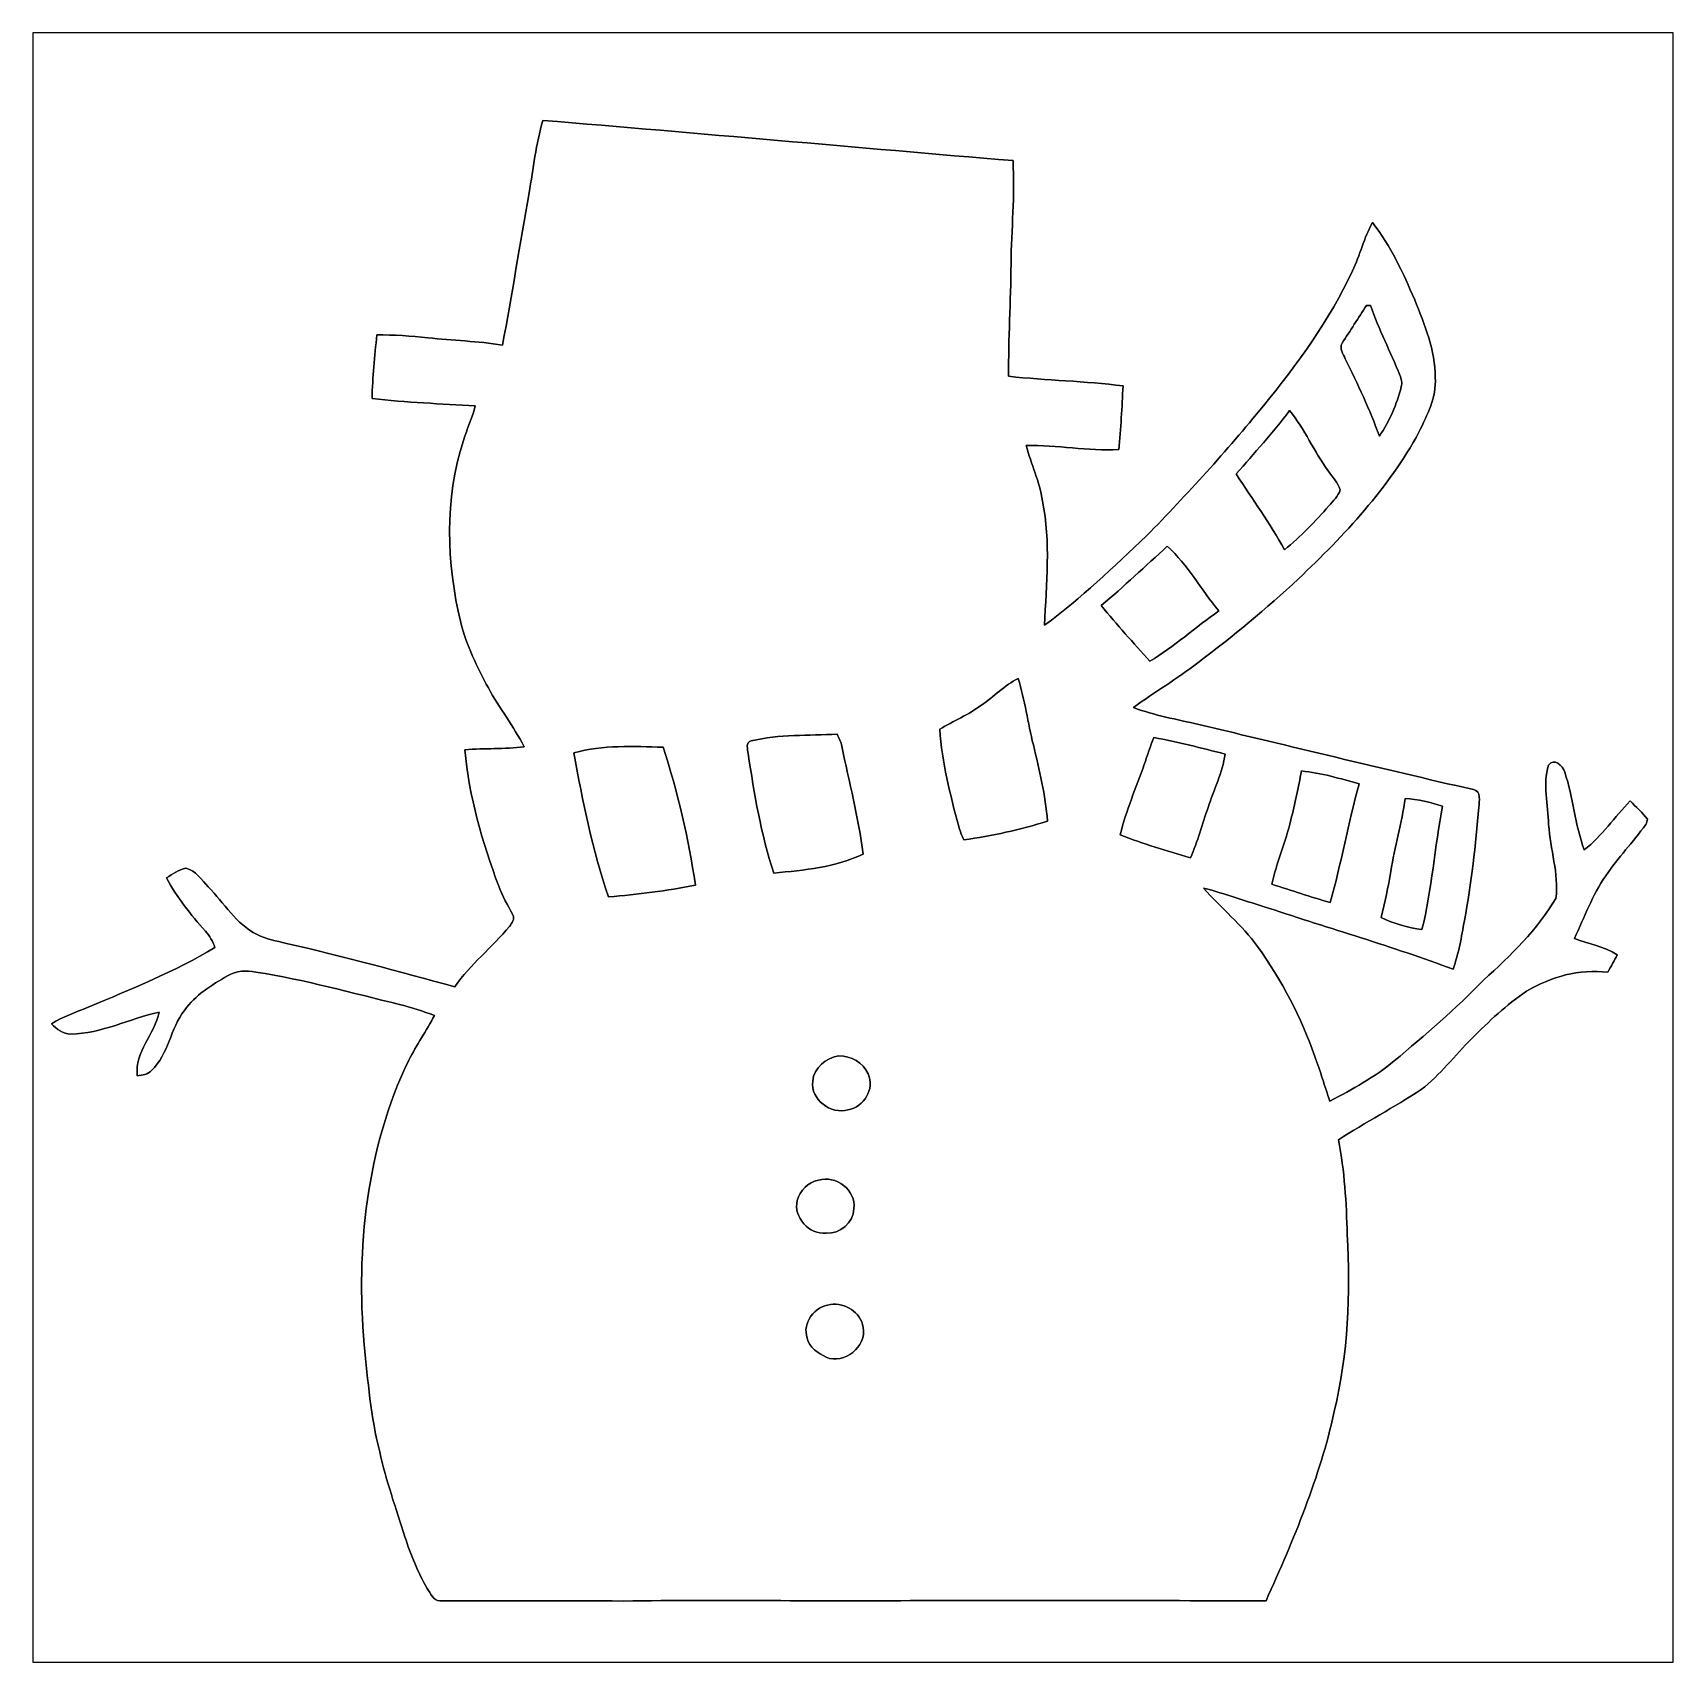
# Model space of a CAD drawing. Header units: centimetres. Extents: x -16.8 to 16.8, y -16.7 to 16.7.
import ezdxf

# ---------------------------------------------------------------- set-up
doc = ezdxf.new("R2010")
doc.units = ezdxf.units.CM
doc.header["$MEASUREMENT"] = 0
doc.layers.add('Layer 1', color=7, linetype='Continuous')

msp = doc.modelspace()

# ---------------------------------------------------------------- linework, layer by layer
at = {"layer": 'Layer 1', "color": 7}
for points, knots in [([(-16.77458, 16.66875), (-16.77458, 16.66875), (16.77458, 16.66875), (16.77458, 16.66875), (16.77458, 16.66875), (16.77458, 16.66875), (16.77458, -16.66875), (16.77458, -16.66875), (16.77458, -16.66875), (16.77458, -16.66875), (-16.77458, -16.66875), (-16.77458, -16.66875), (-16.77458, -16.66875), (-16.77458, -16.66875), (-16.77458, 16.66875), (-16.77458, 16.66875), (-16.77458, 16.66875), (-16.77458, 16.66875), (-16.77458, 16.66875), (-16.77458, 16.66875)], [0, 0, 0, 0, 0.16666667, 0.16666667, 0.16666667, 0.16666667, 0.33333333, 0.33333333, 0.33333333, 0.33333333, 0.5, 0.5, 0.5, 0.5, 0.66666667, 0.66666667, 0.66666667, 0.66666667, 1, 1, 1, 1]), ([(-6.3433, 14.8777), (-6.4837, 14.39263), (-6.53838, 13.88957), (-6.62376, 13.39321), (-6.62376, 13.39321), (-6.81355, 12.35675), (-6.96913, 11.31394), (-7.16915, 10.27959), (-7.16915, 10.27959), (-7.67433, 10.36355), (-8.18797, 10.3692), (-8.69597, 10.42882), (-8.69597, 10.42882), (-9.04169, 10.46762), (-9.38989, 10.48738), (-9.73808, 10.48738), (-9.73808, 10.48738), (-9.78394, 10.05452), (-9.82486, 9.6206), (-9.83721, 9.18492), (-9.83721, 9.18492), (-9.13589, 9.10308), (-8.42892, 9.07732), (-7.72407, 9.03781), (-7.72407, 9.03781), (-7.78722, 8.79475), (-7.8934, 8.56615), (-7.96713, 8.32626), (-7.96713, 8.32626), (-8.35766, 7.12646), (-8.31533, 5.82048), (-8.02252, 4.60304), (-8.02252, 4.60304), (-7.9054, 4.13032), (-7.68456, 3.69253), (-7.45772, 3.26461), (-7.45772, 3.26461), (-7.23371, 2.85186), (-6.94126, 2.47968), (-6.72641, 2.06199), (-6.72641, 2.06199), (-7.12717, 2.00448), (-7.53463, 2.03623), (-7.93715, 1.99849), (-7.93715, 1.99849), (-7.8553, 1.04034), (-7.57943, 0.1083), (-7.24676, -0.79058), (-7.24676, -0.79058), (-7.17409, -0.9973), (-7.05344, -1.18181), (-6.95889, -1.3783), (-6.95889, -1.3783), (-6.90774, -1.46368), (-6.97724, -1.54834), (-7.02698, -1.61466), (-7.02698, -1.61466), (-7.38293, -2.04117), (-7.82355, -2.39183), (-8.14493, -2.84833), (-8.14493, -2.84833), (-9.2897, -2.53965), (-10.4327, -2.22321), (-11.58946, -1.96074), (-11.58946, -1.96074), (-11.79195, -1.9117), (-12.00185, -1.87748), (-12.18777, -1.77871), (-12.18777, -1.77871), (-12.61428, -1.56281), (-12.86757, -1.14088), (-13.18507, -0.80222), (-13.18507, -0.80222), (-13.32406, -0.66675), (-13.44013, -0.47061), (-13.64227, -0.42404), (-13.64227, -0.42404), (-13.79044, -0.44626), (-13.91285, -0.54892), (-14.04197, -0.61948), (-14.04197, -0.61948), (-13.83242, -1.02023), (-13.54349, -1.37231), (-13.24539, -1.70991), (-13.24539, -1.70991), (-13.15826, -1.80763), (-13.09405, -1.92299), (-13.04854, -2.04576), (-13.04854, -2.04576), (-13.86911, -2.54071), (-14.76163, -2.89595), (-15.64287, -3.26708), (-15.64287, -3.26708), (-15.89546, -3.37538), (-16.16357, -3.45616), (-16.39394, -3.60998), (-16.39394, -3.60998), (-16.28563, -3.71299), (-16.15581, -3.8167), (-15.99918, -3.81882), (-15.99918, -3.81882), (-15.36876, -3.804), (-14.79797, -3.50414), (-14.1926, -3.36832), (-14.1926, -3.36832), (-14.28433, -3.82799), (-14.69002, -4.17301), (-14.63781, -4.67042), (-14.63781, -4.67042), (-14.53515, -4.65596), (-14.41979, -4.6482), (-14.34677, -4.56283), (-14.34677, -4.56283), (-13.99646, -4.22698), (-13.96506, -3.70628), (-13.6712, -3.3334), (-13.6712, -3.3334), (-13.45494, -3.0159), (-13.11628, -2.8134), (-12.78961, -2.62643), (-12.78961, -2.62643), (-12.61604, -2.51531), (-12.40825, -2.51284), (-12.2107, -2.54741), (-12.2107, -2.54741), (-11.21939, -2.70651), (-10.24996, -2.97427), (-9.27559, -3.21098), (-9.27559, -3.21098), (-9.03288, -3.2699), (-8.79757, -3.35386), (-8.56192, -3.43641), (-8.56192, -3.43641), (-8.72102, -3.75038), (-8.92457, -4.03966), (-9.08579, -4.35257), (-9.08579, -4.35257), (-9.95433, -6.15174), (-10.16247, -8.20561), (-9.99878, -10.17764), (-9.99878, -10.17764), (-9.91835, -10.9093), (-9.86473, -11.64872), (-9.67987, -12.36416), (-9.67987, -12.36416), (-9.54758, -12.95541), (-9.34967, -13.52867), (-9.1634, -14.10441), (-9.1634, -14.10441), (-9.04769, -14.4713), (-8.89741, -14.8276), (-8.70656, -15.16204), (-8.70656, -15.16204), (-8.63741, -15.25446), (-8.58873, -15.40969), (-8.45009, -15.4118), (-8.45009, -15.4118), (-7.19667, -15.40969), (-5.94254, -15.41074), (-4.68877, -15.41745), (-4.68877, -15.41745), (-2.673, -15.38711), (-0.65687, -15.42838), (1.3589, -15.40651), (1.3589, -15.40651), (3.72145, -15.40651), (6.08401, -15.41004), (8.44691, -15.41039), (8.44691, -15.41039), (9.01488, -14.16015), (9.54722, -12.88415), (9.84391, -11.53866), (9.84391, -11.53866), (10.12649, -10.35614), (10.17482, -9.12989), (10.10991, -7.91986), (10.10991, -7.91986), (10.08733, -7.26969), (10.05593, -6.61776), (9.92752, -5.97817), (9.92752, -5.97817), (10.48491, -5.62575), (11.06911, -5.3153), (11.61944, -4.95088), (11.61944, -4.95088), (12.01208, -4.65349), (12.30983, -4.25344), (12.65626, -3.90701), (12.65626, -3.90701), (13.00445, -3.56023), (13.36393, -3.21804), (13.7728, -2.94217), (13.7728, -2.94217), (14.2688, -2.64548), (14.85688, -2.47897), (15.4365, -2.55235), (15.4365, -2.55235), (15.50423, -2.43628), (15.56808, -2.3181), (15.62876, -2.19816), (15.62876, -2.19816), (15.36594, -2.02142), (15.04597, -1.97062), (14.75458, -1.8609), (14.75458, -1.8609), (14.95813, -1.4284), (15.12217, -0.97402), (15.39487, -0.5775), (15.39487, -0.5775), (15.6464, -0.21096), (15.9572, 0.10971), (16.21296, 0.47272), (16.21296, 0.47272), (16.23448, 0.50412), (16.24612, 0.53904), (16.24718, 0.57714), (16.24718, 0.57714), (16.14664, 0.7172), (16.01435, 0.83009), (15.89476, 0.95179), (15.89476, 0.95179), (15.5762, 0.62583), (15.31761, 0.23601), (14.95672, -0.04657), (14.95672, -0.04657), (14.76199, 0.46567), (14.73588, 1.02306), (14.55632, 1.53846), (14.55632, 1.53846), (14.51539, 1.67217), (14.33759, 1.84679), (14.22612, 1.68487), (14.22612, 1.68487), (14.10053, 1.29469), (14.21624, 0.87136), (14.22753, 0.47096), (14.22753, 0.47096), (14.25787, -0.03493), (14.43814, -0.53516), (14.37569, -1.04105), (14.37569, -1.04105), (13.99469, -1.6824), (13.45177, -2.20909), (12.90461, -2.70933), (12.90461, -2.70933), (12.32747, -3.29918), (11.69882, -3.83469), (11.06946, -4.36704), (11.06946, -4.36704), (10.67188, -4.70041), (10.21045, -4.94418), (9.75536, -5.1883), (9.75536, -5.1883), (9.64353, -4.88774), (9.56098, -4.57764), (9.44668, -4.27814), (9.44668, -4.27814), (9.17081, -3.47451), (8.76441, -2.71992), (8.27405, -2.02741), (8.27405, -2.02741), (7.95761, -1.58256), (7.52475, -1.24072), (7.17127, -0.82903), (7.17127, -0.82903), (7.61682, -0.95109), (8.05321, -1.10349), (8.49489, -1.2386), (8.49489, -1.2386), (9.7536, -1.65841), (11.0303, -2.02459), (12.27314, -2.49061), (12.27314, -2.49061), (12.3885, -2.16888), (12.44459, -1.82986), (12.50456, -1.49472), (12.50456, -1.49472), (12.64955, -0.72708), (12.73669, 0.05045), (12.80054, 0.82832), (12.80054, 0.82832), (12.80548, 0.9398), (12.85416, 1.15782), (12.6873, 1.18463), (12.6873, 1.18463), (10.81193, 1.61325), (8.94362, 2.07469), (7.07143, 2.51636), (7.07143, 2.51636), (6.6227, 2.61973), (6.16761, 2.70475), (5.7344, 2.86209), (5.7344, 2.86209), (6.16303, 3.1817), (6.62799, 3.44981), (7.05132, 3.77719), (7.05132, 3.77719), (7.76499, 4.31553), (8.45608, 4.88527), (9.10943, 5.49593), (9.10943, 5.49593), (10.04923, 6.38951), (10.95199, 7.34907), (11.57393, 8.49771), (11.57393, 8.49771), (11.74362, 8.84767), (11.93694, 9.21103), (11.90766, 9.61319), (11.90766, 9.61319), (11.90942, 10.17023), (11.68894, 10.69587), (11.48891, 11.20599), (11.48891, 11.20599), (11.24902, 11.75597), (10.99855, 12.31053), (10.62567, 12.78502), (10.62567, 12.78502), (10.44787, 12.47563), (10.37237, 12.12003), (10.21362, 11.80112), (10.21362, 11.80112), (9.74972, 10.79359), (9.09108, 9.89154), (8.39223, 9.03605), (8.39223, 9.03605), (7.64117, 8.11071), (6.83648, 7.23053), (6.00534, 6.37716), (6.00534, 6.37716), (5.32906, 5.74746), (4.66937, 5.09164), (3.9183, 4.55048), (3.9183, 4.55048), (3.95182, 5.39397), (4.04848, 6.25122), (3.87667, 7.08695), (3.87667, 7.08695), (3.81388, 7.47995), (3.64631, 7.84437), (3.54013, 8.22537), (3.54013, 8.22537), (4.17407, 8.23666), (4.80201, 8.11071), (5.43631, 8.13999), (5.43631, 8.13999), (5.47934, 8.57356), (5.50051, 9.00853), (5.52344, 9.44316), (5.52344, 9.44316), (4.74627, 9.5437), (3.96028, 9.5564), (3.18135, 9.64142), (3.18135, 9.64142), (3.17782, 10.40871), (3.22686, 11.17459), (3.23144, 11.94188), (3.23144, 11.94188), (3.24273, 12.64532), (3.31152, 13.34876), (3.27307, 14.05255), (3.27307, 14.05255), (0.06703, 14.32348), (-3.13725, 14.60994), (-6.3433, 14.8777)], [0, 0, 0, 0, 0.01086957, 0.01086957, 0.01086957, 0.01086957, 0.02173913, 0.02173913, 0.02173913, 0.02173913, 0.0326087, 0.0326087, 0.0326087, 0.0326087, 0.04347826, 0.04347826, 0.04347826, 0.04347826, 0.05434783, 0.05434783, 0.05434783, 0.05434783, 0.06521739, 0.06521739, 0.06521739, 0.06521739, 0.07608696, 0.07608696, 0.07608696, 0.07608696, 0.08695652, 0.08695652, 0.08695652, 0.08695652, 0.09782609, 0.09782609, 0.09782609, 0.09782609, 0.10869565, 0.10869565, 0.10869565, 0.10869565, 0.11956522, 0.11956522, 0.11956522, 0.11956522, 0.13043478, 0.13043478, 0.13043478, 0.13043478, 0.14130435, 0.14130435, 0.14130435, 0.14130435, 0.15217391, 0.15217391, 0.15217391, 0.15217391, 0.16304348, 0.16304348, 0.16304348, 0.16304348, 0.17391304, 0.17391304, 0.17391304, 0.17391304, 0.18478261, 0.18478261, 0.18478261, 0.18478261, 0.19565217, 0.19565217, 0.19565217, 0.19565217, 0.20652174, 0.20652174, 0.20652174, 0.20652174, 0.2173913, 0.2173913, 0.2173913, 0.2173913, 0.22826087, 0.22826087, 0.22826087, 0.22826087, 0.23913043, 0.23913043, 0.23913043, 0.23913043, 0.25, 0.25, 0.25, 0.25, 0.26086957, 0.26086957, 0.26086957, 0.26086957, 0.27173913, 0.27173913, 0.27173913, 0.27173913, 0.2826087, 0.2826087, 0.2826087, 0.2826087, 0.29347826, 0.29347826, 0.29347826, 0.29347826, 0.30434783, 0.30434783, 0.30434783, 0.30434783, 0.31521739, 0.31521739, 0.31521739, 0.31521739, 0.32608696, 0.32608696, 0.32608696, 0.32608696, 0.33695652, 0.33695652, 0.33695652, 0.33695652, 0.34782609, 0.34782609, 0.34782609, 0.34782609, 0.35869565, 0.35869565, 0.35869565, 0.35869565, 0.36956522, 0.36956522, 0.36956522, 0.36956522, 0.38043478, 0.38043478, 0.38043478, 0.38043478, 0.39130435, 0.39130435, 0.39130435, 0.39130435, 0.40217391, 0.40217391, 0.40217391, 0.40217391, 0.41304348, 0.41304348, 0.41304348, 0.41304348, 0.42391304, 0.42391304, 0.42391304, 0.42391304, 0.43478261, 0.43478261, 0.43478261, 0.43478261, 0.44565217, 0.44565217, 0.44565217, 0.44565217, 0.45652174, 0.45652174, 0.45652174, 0.45652174, 0.4673913, 0.4673913, 0.4673913, 0.4673913, 0.47826087, 0.47826087, 0.47826087, 0.47826087, 0.48913043, 0.48913043, 0.48913043, 0.48913043, 0.5, 0.5, 0.5, 0.5, 0.51086957, 0.51086957, 0.51086957, 0.51086957, 0.52173913, 0.52173913, 0.52173913, 0.52173913, 0.5326087, 0.5326087, 0.5326087, 0.5326087, 0.54347826, 0.54347826, 0.54347826, 0.54347826, 0.55434783, 0.55434783, 0.55434783, 0.55434783, 0.56521739, 0.56521739, 0.56521739, 0.56521739, 0.57608696, 0.57608696, 0.57608696, 0.57608696, 0.58695652, 0.58695652, 0.58695652, 0.58695652, 0.59782609, 0.59782609, 0.59782609, 0.59782609, 0.60869565, 0.60869565, 0.60869565, 0.60869565, 0.61956522, 0.61956522, 0.61956522, 0.61956522, 0.63043478, 0.63043478, 0.63043478, 0.63043478, 0.64130435, 0.64130435, 0.64130435, 0.64130435, 0.65217391, 0.65217391, 0.65217391, 0.65217391, 0.66304348, 0.66304348, 0.66304348, 0.66304348, 0.67391304, 0.67391304, 0.67391304, 0.67391304, 0.68478261, 0.68478261, 0.68478261, 0.68478261, 0.69565217, 0.69565217, 0.69565217, 0.69565217, 0.70652174, 0.70652174, 0.70652174, 0.70652174, 0.7173913, 0.7173913, 0.7173913, 0.7173913, 0.72826087, 0.72826087, 0.72826087, 0.72826087, 0.73913043, 0.73913043, 0.73913043, 0.73913043, 0.75, 0.75, 0.75, 0.75, 0.76086957, 0.76086957, 0.76086957, 0.76086957, 0.77173913, 0.77173913, 0.77173913, 0.77173913, 0.7826087, 0.7826087, 0.7826087, 0.7826087, 0.79347826, 0.79347826, 0.79347826, 0.79347826, 0.80434783, 0.80434783, 0.80434783, 0.80434783, 0.81521739, 0.81521739, 0.81521739, 0.81521739, 0.82608696, 0.82608696, 0.82608696, 0.82608696, 0.83695652, 0.83695652, 0.83695652, 0.83695652, 0.84782609, 0.84782609, 0.84782609, 0.84782609, 0.85869565, 0.85869565, 0.85869565, 0.85869565, 0.86956522, 0.86956522, 0.86956522, 0.86956522, 0.88043478, 0.88043478, 0.88043478, 0.88043478, 0.89130435, 0.89130435, 0.89130435, 0.89130435, 0.90217391, 0.90217391, 0.90217391, 0.90217391, 0.91304348, 0.91304348, 0.91304348, 0.91304348, 0.92391304, 0.92391304, 0.92391304, 0.92391304, 0.93478261, 0.93478261, 0.93478261, 0.93478261, 0.94565217, 0.94565217, 0.94565217, 0.94565217, 0.95652174, 0.95652174, 0.95652174, 0.95652174, 0.9673913, 0.9673913, 0.9673913, 0.9673913, 0.97826087, 0.97826087, 0.97826087, 0.97826087, 1, 1, 1, 1]), ([(10.50114, 11.09204), (10.52266, 11.09133), (10.56499, 11.08992), (10.58616, 11.08922), (10.58616, 11.08922), (10.75372, 10.60097), (10.99114, 10.1406), (11.18411, 9.66223), (11.18411, 9.66223), (11.21304, 9.58779), (11.23668, 9.50595), (11.21375, 9.42622), (11.21375, 9.42622), (11.12026, 9.06956), (10.97739, 8.72137), (10.76537, 8.41834), (10.76537, 8.41834), (10.56781, 8.96056), (10.32334, 9.48302), (10.06687, 9.99949), (10.06687, 9.99949), (10.02982, 10.0965), (9.9381, 10.2108), (10.00442, 10.31557), (10.00442, 10.31557), (10.166, 10.57663), (10.3378, 10.83169), (10.50114, 11.09204)], [0, 0, 0, 0, 0.125, 0.125, 0.125, 0.125, 0.25, 0.25, 0.25, 0.25, 0.375, 0.375, 0.375, 0.375, 0.5, 0.5, 0.5, 0.5, 0.625, 0.625, 0.625, 0.625, 0.75, 0.75, 0.75, 0.75, 1, 1, 1, 1]), ([(7.83802, 7.64187), (8.20526, 8.0705), (8.58979, 8.48607), (8.92951, 8.93798), (8.92951, 8.93798), (9.23925, 8.55945), (9.42834, 8.09942), (9.71903, 7.70643), (9.71903, 7.70643), (9.79876, 7.57908), (9.92187, 7.46901), (9.96315, 7.31943), (9.96315, 7.31943), (9.93316, 7.18467), (9.81251, 7.09507), (9.73384, 6.98853), (9.73384, 6.98853), (9.44739, 6.67491), (9.15987, 6.35776), (8.82615, 6.09353), (8.82615, 6.09353), (8.52417, 6.62693), (8.17421, 7.13034), (7.83802, 7.64187)], [0, 0, 0, 0, 0.14285714, 0.14285714, 0.14285714, 0.14285714, 0.28571429, 0.28571429, 0.28571429, 0.28571429, 0.42857143, 0.42857143, 0.42857143, 0.42857143, 0.57142857, 0.57142857, 0.57142857, 0.57142857, 0.71428571, 0.71428571, 0.71428571, 0.71428571, 1, 1, 1, 1]), ([(5.07647, 4.95124), (5.54073, 5.34035), (5.98029, 5.75628), (6.42867, 6.16303), (6.42867, 6.16303), (6.852, 5.78167), (7.12188, 5.27368), (7.48206, 4.83905), (7.48206, 4.83905), (7.00405, 4.50603), (6.56837, 4.11339), (6.07025, 3.80929), (6.07025, 3.80929), (5.73793, 4.18888), (5.39115, 4.55648), (5.07647, 4.95124)], [0, 0, 0, 0, 0.2, 0.2, 0.2, 0.2, 0.4, 0.4, 0.4, 0.4, 0.6, 0.6, 0.6, 0.6, 1, 1, 1, 1]), ([(2.62502, 2.9143), (2.88502, 3.08328), (3.09845, 3.31999), (3.3782, 3.45863), (3.3782, 3.45863), (3.51649, 3.01378), (3.5747, 2.55023), (3.68829, 2.09938), (3.68829, 2.09938), (3.81353, 1.58574), (3.93594, 1.06962), (3.97651, 0.54116), (3.97651, 0.54116), (3.42053, 0.35313), (2.84304, 0.24589), (2.26519, 0.15346), (2.26519, 0.15346), (2.22568, 0.24412), (2.18863, 0.33514), (2.16182, 0.43004), (2.16182, 0.43004), (1.98826, 1.08303), (1.82104, 1.74272), (1.77341, 2.41935), (1.77341, 2.41935), (2.05493, 2.58833), (2.3622, 2.71392), (2.62502, 2.9143)], [0, 0, 0, 0, 0.125, 0.125, 0.125, 0.125, 0.25, 0.25, 0.25, 0.25, 0.375, 0.375, 0.375, 0.375, 0.5, 0.5, 0.5, 0.5, 0.625, 0.625, 0.625, 0.625, 0.75, 0.75, 0.75, 0.75, 1, 1, 1, 1]), ([(-5.70759, 1.9371), (-5.11457, 2.10467), (-4.49121, 2.06657), (-3.88232, 2.05176), (-3.88232, 2.05176), (-3.58352, 1.13206), (-3.36268, 0.18838), (-3.22404, -0.76906), (-3.22404, -0.76906), (-3.80894, -0.89041), (-4.40408, -0.95779), (-4.99816, -1.01247), (-4.99816, -1.01247), (-5.32765, -0.05433), (-5.5312, 0.94121), (-5.70759, 1.9371)], [0, 0, 0, 0, 0.2, 0.2, 0.2, 0.2, 0.4, 0.4, 0.4, 0.4, 0.6, 0.6, 0.6, 0.6, 1, 1, 1, 1]), ([(-2.08245, 2.18228), (-1.50707, 2.31669), (-0.90876, 2.29129), (-0.32244, 2.31634), (-0.32244, 2.31634), (-0.2854, 2.23767), (-0.248, 2.15865), (-0.22648, 2.07398), (-0.22648, 2.07398), (-0.08326, 1.33773), (0.11501, 0.61242), (0.20849, -0.13335), (0.20849, -0.13335), (-0.35701, -0.40569), (-0.99942, -0.46531), (-1.61643, -0.52211), (-1.61643, -0.52211), (-1.88701, 0.26741), (-2.01471, 1.0989), (-2.1463, 1.92088), (-2.1463, 1.92088), (-2.15159, 2.00978), (-2.20204, 2.14983), (-2.08245, 2.18228)], [0, 0, 0, 0, 0.14285714, 0.14285714, 0.14285714, 0.14285714, 0.28571429, 0.28571429, 0.28571429, 0.28571429, 0.42857143, 0.42857143, 0.42857143, 0.42857143, 0.57142857, 0.57142857, 0.57142857, 0.57142857, 0.71428571, 0.71428571, 0.71428571, 0.71428571, 1, 1, 1, 1]), ([(6.15456, 2.25037), (6.64633, 2.16253), (7.12964, 2.03306), (7.61436, 1.91206), (7.61436, 1.91206), (7.54839, 1.53282), (7.38399, 1.18181), (7.26405, 0.81844), (7.26405, 0.81844), (7.14128, 0.47625), (7.05097, 0.12171), (6.90104, -0.21061), (6.90104, -0.21061), (6.41773, -0.0702), (5.93407, 0.07479), (5.46559, 0.25929), (5.46559, 0.25929), (5.57989, 0.756), (5.79296, 1.21991), (5.95595, 1.70074), (5.95595, 1.70074), (6.02051, 1.88454), (6.08012, 2.0701), (6.15456, 2.25037)], [0, 0, 0, 0, 0.14285714, 0.14285714, 0.14285714, 0.14285714, 0.28571429, 0.28571429, 0.28571429, 0.28571429, 0.42857143, 0.42857143, 0.42857143, 0.42857143, 0.57142857, 0.57142857, 0.57142857, 0.57142857, 0.71428571, 0.71428571, 0.71428571, 0.71428571, 1, 1, 1, 1]), ([(9.17504, 1.56563), (9.57792, 1.52823), (9.96632, 1.40653), (10.35544, 1.30246), (10.35544, 1.30246), (10.12331, 0.5013), (9.99172, -0.32526), (9.75677, -1.12536), (9.75677, -1.12536), (9.35708, -1.01388), (8.9662, -0.87383), (8.56932, -0.75318), (8.56932, -0.75318), (8.66211, -0.30409), (8.84802, 0.11853), (8.95667, 0.56339), (8.95667, 0.56339), (9.0357, 0.89606), (9.10449, 1.23084), (9.17504, 1.56563)], [0, 0, 0, 0, 0.16666667, 0.16666667, 0.16666667, 0.16666667, 0.33333333, 0.33333333, 0.33333333, 0.33333333, 0.5, 0.5, 0.5, 0.5, 0.66666667, 0.66666667, 0.66666667, 0.66666667, 1, 1, 1, 1]), ([(11.29242, 1.00577), (11.55277, 0.98672), (11.81029, 0.92816), (12.05724, 0.84314), (12.05724, 0.84314), (11.89461, 0.00564), (11.8424, -0.8509), (11.63708, -1.68063), (11.63708, -1.68063), (11.34816, -1.64289), (11.06487, -1.56034), (10.80206, -1.43475), (10.80206, -1.43475), (10.87367, -1.12078), (10.94846, -0.80751), (10.99961, -0.4893), (10.99961, -0.4893), (11.07757, 0.01305), (11.22821, 0.50094), (11.29242, 1.00577)], [0, 0, 0, 0, 0.16666667, 0.16666667, 0.16666667, 0.16666667, 0.33333333, 0.33333333, 0.33333333, 0.33333333, 0.5, 0.5, 0.5, 0.5, 0.66666667, 0.66666667, 0.66666667, 0.66666667, 1, 1, 1, 1]), ([(-0.28893, -4.26544), (-0.04092, -4.26156), (0.20426, -4.40055), (0.31044, -4.6288), (0.31044, -4.6288), (0.44803, -4.94594), (0.22472, -5.31036), (-0.10301, -5.36434), (-0.10301, -5.36434), (-0.45614, -5.4737), (-0.86995, -5.15479), (-0.82409, -4.78014), (-0.82409, -4.78014), (-0.8068, -4.5085), (-0.54751, -4.30001), (-0.28893, -4.26544)], [0, 0, 0, 0, 0.2, 0.2, 0.2, 0.2, 0.4, 0.4, 0.4, 0.4, 0.6, 0.6, 0.6, 0.6, 1, 1, 1, 1]), ([(-0.70838, -6.80685), (-0.35137, -6.69537), (0.06914, -7.01075), (0.0187, -7.39105), (0.0187, -7.39105), (0.01376, -7.67362), (-0.27023, -7.91457), (-0.54645, -7.88882), (-0.54645, -7.88882), (-0.8957, -7.92833), (-1.22308, -7.56532), (-1.14124, -7.21995), (-1.14124, -7.21995), (-1.08303, -7.02275), (-0.91687, -6.84107), (-0.70838, -6.80685)], [0, 0, 0, 0, 0.2, 0.2, 0.2, 0.2, 0.4, 0.4, 0.4, 0.4, 0.6, 0.6, 0.6, 0.6, 1, 1, 1, 1]), ([(-0.46143, -9.35214), (-0.16051, -9.3031), (0.15734, -9.51018), (0.20849, -9.81816), (0.20849, -9.81816), (0.28328, -10.21644), (-0.17815, -10.5791), (-0.55104, -10.43023), (-0.55104, -10.43023), (-0.71191, -10.34168), (-0.90029, -10.2362), (-0.93521, -10.03617), (-0.93521, -10.03617), (-1.05022, -9.72891), (-0.77717, -9.37613), (-0.46143, -9.35214)], [0, 0, 0, 0, 0.2, 0.2, 0.2, 0.2, 0.4, 0.4, 0.4, 0.4, 0.6, 0.6, 0.6, 0.6, 1, 1, 1, 1])]:
    msp.add_open_spline(points, degree=3, knots=knots, dxfattribs=at)
at = {"layer": 'Layer 1', "color": 251}
for points, knots in [([(-6.3433, 14.8777), (-3.13725, 14.60994), (0.06703, 14.32348), (3.27307, 14.05255), (3.27307, 14.05255), (3.31152, 13.34876), (3.24273, 12.64532), (3.23144, 11.94188), (3.23144, 11.94188), (3.22686, 11.17459), (3.17782, 10.40871), (3.18135, 9.64142), (3.18135, 9.64142), (3.96028, 9.5564), (4.74627, 9.5437), (5.52344, 9.44316), (5.52344, 9.44316), (5.50051, 9.00853), (5.47934, 8.57356), (5.43631, 8.13999), (5.43631, 8.13999), (4.80201, 8.11071), (4.17407, 8.23666), (3.54013, 8.22537), (3.54013, 8.22537), (3.64631, 7.84437), (3.81388, 7.47995), (3.87667, 7.08695), (3.87667, 7.08695), (4.04848, 6.25122), (3.95182, 5.39397), (3.9183, 4.55048), (3.9183, 4.55048), (4.66937, 5.09164), (5.32906, 5.74746), (6.00534, 6.37716), (6.00534, 6.37716), (6.83648, 7.23053), (7.64117, 8.11071), (8.39223, 9.03605), (8.39223, 9.03605), (9.09108, 9.89154), (9.74972, 10.79359), (10.21362, 11.80112), (10.21362, 11.80112), (10.37237, 12.12003), (10.44787, 12.47563), (10.62567, 12.78502), (10.62567, 12.78502), (10.99855, 12.31053), (11.24902, 11.75597), (11.48891, 11.20599), (11.48891, 11.20599), (11.68894, 10.69587), (11.90942, 10.17023), (11.90766, 9.61319), (11.90766, 9.61319), (11.93694, 9.21103), (11.74362, 8.84767), (11.57393, 8.49771), (11.57393, 8.49771), (10.95199, 7.34907), (10.04923, 6.38951), (9.10943, 5.49593), (9.10943, 5.49593), (8.45608, 4.88527), (7.76499, 4.31553), (7.05132, 3.77719), (7.05132, 3.77719), (6.62799, 3.44981), (6.16303, 3.1817), (5.7344, 2.86209), (5.7344, 2.86209), (6.16761, 2.70475), (6.6227, 2.61973), (7.07143, 2.51636), (7.07143, 2.51636), (8.94362, 2.07469), (10.81193, 1.61325), (12.6873, 1.18463), (12.6873, 1.18463), (12.85416, 1.15782), (12.80548, 0.9398), (12.80054, 0.82832), (12.80054, 0.82832), (12.73669, 0.05045), (12.64955, -0.72708), (12.50456, -1.49472), (12.50456, -1.49472), (12.44459, -1.82986), (12.3885, -2.16888), (12.27314, -2.49061), (12.27314, -2.49061), (11.0303, -2.02459), (9.7536, -1.65841), (8.49489, -1.2386), (8.49489, -1.2386), (8.05321, -1.10349), (7.61682, -0.95109), (7.17127, -0.82903), (7.17127, -0.82903), (7.52475, -1.24072), (7.95761, -1.58256), (8.27405, -2.02741), (8.27405, -2.02741), (8.76441, -2.71992), (9.17081, -3.47451), (9.44668, -4.27814), (9.44668, -4.27814), (9.56098, -4.57764), (9.64353, -4.88774), (9.75536, -5.1883), (9.75536, -5.1883), (10.21045, -4.94418), (10.67188, -4.70041), (11.06946, -4.36704), (11.06946, -4.36704), (11.69882, -3.83469), (12.32747, -3.29918), (12.90461, -2.70933), (12.90461, -2.70933), (13.45177, -2.20909), (13.99469, -1.6824), (14.37569, -1.04105), (14.37569, -1.04105), (14.43814, -0.53516), (14.25787, -0.03493), (14.22753, 0.47096), (14.22753, 0.47096), (14.21624, 0.87136), (14.10053, 1.29469), (14.22612, 1.68487), (14.22612, 1.68487), (14.33759, 1.84679), (14.51539, 1.67217), (14.55632, 1.53846), (14.55632, 1.53846), (14.73588, 1.02306), (14.76199, 0.46567), (14.95672, -0.04657), (14.95672, -0.04657), (15.31761, 0.23601), (15.5762, 0.62583), (15.89476, 0.95179), (15.89476, 0.95179), (16.01435, 0.83009), (16.14664, 0.7172), (16.24718, 0.57714), (16.24718, 0.57714), (16.24612, 0.53904), (16.23448, 0.50412), (16.21296, 0.47272), (16.21296, 0.47272), (15.9572, 0.10971), (15.6464, -0.21096), (15.39487, -0.5775), (15.39487, -0.5775), (15.12217, -0.97402), (14.95813, -1.4284), (14.75458, -1.8609), (14.75458, -1.8609), (15.04597, -1.97062), (15.36594, -2.02142), (15.62876, -2.19816), (15.62876, -2.19816), (15.56808, -2.3181), (15.50423, -2.43628), (15.4365, -2.55235), (15.4365, -2.55235), (14.85688, -2.47897), (14.2688, -2.64548), (13.7728, -2.94217), (13.7728, -2.94217), (13.36393, -3.21804), (13.00445, -3.56023), (12.65626, -3.90701), (12.65626, -3.90701), (12.30983, -4.25344), (12.01208, -4.65349), (11.61944, -4.95088), (11.61944, -4.95088), (11.06911, -5.3153), (10.48491, -5.62575), (9.92752, -5.97817), (9.92752, -5.97817), (10.05593, -6.61776), (10.08733, -7.26969), (10.10991, -7.91986), (10.10991, -7.91986), (10.17482, -9.12989), (10.12649, -10.35614), (9.84391, -11.53866), (9.84391, -11.53866), (9.54722, -12.88415), (9.01488, -14.16015), (8.44691, -15.41039), (8.44691, -15.41039), (6.08401, -15.41004), (3.72145, -15.40651), (1.3589, -15.40651), (1.3589, -15.40651), (-0.65687, -15.42838), (-2.673, -15.38711), (-4.68877, -15.41745), (-4.68877, -15.41745), (-5.94254, -15.41074), (-7.19667, -15.40969), (-8.45009, -15.4118), (-8.45009, -15.4118), (-8.58873, -15.40969), (-8.63741, -15.25446), (-8.70656, -15.16204), (-8.70656, -15.16204), (-8.89741, -14.8276), (-9.04769, -14.4713), (-9.1634, -14.10441), (-9.1634, -14.10441), (-9.34967, -13.52867), (-9.54758, -12.95541), (-9.67987, -12.36416), (-9.67987, -12.36416), (-9.86473, -11.64872), (-9.91835, -10.9093), (-9.99878, -10.17764), (-9.99878, -10.17764), (-10.16247, -8.20561), (-9.95433, -6.15174), (-9.08579, -4.35257), (-9.08579, -4.35257), (-8.92457, -4.03966), (-8.72102, -3.75038), (-8.56192, -3.43641), (-8.56192, -3.43641), (-8.79757, -3.35386), (-9.03288, -3.2699), (-9.27559, -3.21098), (-9.27559, -3.21098), (-10.24996, -2.97427), (-11.21939, -2.70651), (-12.2107, -2.54741), (-12.2107, -2.54741), (-12.40825, -2.51284), (-12.61604, -2.51531), (-12.78961, -2.62643), (-12.78961, -2.62643), (-13.11628, -2.8134), (-13.45494, -3.0159), (-13.6712, -3.3334), (-13.6712, -3.3334), (-13.96506, -3.70628), (-13.99646, -4.22698), (-14.34677, -4.56283), (-14.34677, -4.56283), (-14.41979, -4.6482), (-14.53515, -4.65596), (-14.63781, -4.67042), (-14.63781, -4.67042), (-14.69002, -4.17301), (-14.28433, -3.82799), (-14.1926, -3.36832), (-14.1926, -3.36832), (-14.79797, -3.50414), (-15.36876, -3.804), (-15.99918, -3.81882), (-15.99918, -3.81882), (-16.15581, -3.8167), (-16.28563, -3.71299), (-16.39394, -3.60998), (-16.39394, -3.60998), (-16.16357, -3.45616), (-15.89546, -3.37538), (-15.64287, -3.26708), (-15.64287, -3.26708), (-14.76163, -2.89595), (-13.86911, -2.54071), (-13.04854, -2.04576), (-13.04854, -2.04576), (-13.09405, -1.92299), (-13.15826, -1.80763), (-13.24539, -1.70991), (-13.24539, -1.70991), (-13.54349, -1.37231), (-13.83242, -1.02023), (-14.04197, -0.61948), (-14.04197, -0.61948), (-13.91285, -0.54892), (-13.79044, -0.44626), (-13.64227, -0.42404), (-13.64227, -0.42404), (-13.44013, -0.47061), (-13.32406, -0.66675), (-13.18507, -0.80222), (-13.18507, -0.80222), (-12.86757, -1.14088), (-12.61428, -1.56281), (-12.18777, -1.77871), (-12.18777, -1.77871), (-12.00185, -1.87748), (-11.79195, -1.9117), (-11.58946, -1.96074), (-11.58946, -1.96074), (-10.4327, -2.22321), (-9.2897, -2.53965), (-8.14493, -2.84833), (-8.14493, -2.84833), (-7.82355, -2.39183), (-7.38293, -2.04117), (-7.02698, -1.61466), (-7.02698, -1.61466), (-6.97724, -1.54834), (-6.90774, -1.46368), (-6.95889, -1.3783), (-6.95889, -1.3783), (-7.05344, -1.18181), (-7.17409, -0.9973), (-7.24676, -0.79058), (-7.24676, -0.79058), (-7.57943, 0.1083), (-7.8553, 1.04034), (-7.93715, 1.99849), (-7.93715, 1.99849), (-7.53463, 2.03623), (-7.12717, 2.00448), (-6.72641, 2.06199), (-6.72641, 2.06199), (-6.94126, 2.47968), (-7.23371, 2.85186), (-7.45772, 3.26461), (-7.45772, 3.26461), (-7.68456, 3.69253), (-7.9054, 4.13032), (-8.02252, 4.60304), (-8.02252, 4.60304), (-8.31533, 5.82048), (-8.35766, 7.12646), (-7.96713, 8.32626), (-7.96713, 8.32626), (-7.8934, 8.56615), (-7.78722, 8.79475), (-7.72407, 9.03781), (-7.72407, 9.03781), (-8.42892, 9.07732), (-9.13589, 9.10308), (-9.83721, 9.18492), (-9.83721, 9.18492), (-9.82486, 9.6206), (-9.78394, 10.05452), (-9.73808, 10.48738), (-9.73808, 10.48738), (-9.38989, 10.48738), (-9.04169, 10.46762), (-8.69597, 10.42882), (-8.69597, 10.42882), (-8.18797, 10.3692), (-7.67433, 10.36355), (-7.16915, 10.27959), (-7.16915, 10.27959), (-6.96913, 11.31394), (-6.81355, 12.35675), (-6.62376, 13.39321), (-6.62376, 13.39321), (-6.53838, 13.88957), (-6.4837, 14.39263), (-6.3433, 14.8777), (-6.3433, 14.8777), (-6.3433, 14.8777), (-6.3433, 14.8777), (-6.3433, 14.8777)], [0, 0, 0, 0, 0.01075269, 0.01075269, 0.01075269, 0.01075269, 0.02150538, 0.02150538, 0.02150538, 0.02150538, 0.03225806, 0.03225806, 0.03225806, 0.03225806, 0.04301075, 0.04301075, 0.04301075, 0.04301075, 0.05376344, 0.05376344, 0.05376344, 0.05376344, 0.06451613, 0.06451613, 0.06451613, 0.06451613, 0.07526882, 0.07526882, 0.07526882, 0.07526882, 0.08602151, 0.08602151, 0.08602151, 0.08602151, 0.09677419, 0.09677419, 0.09677419, 0.09677419, 0.10752688, 0.10752688, 0.10752688, 0.10752688, 0.11827957, 0.11827957, 0.11827957, 0.11827957, 0.12903226, 0.12903226, 0.12903226, 0.12903226, 0.13978495, 0.13978495, 0.13978495, 0.13978495, 0.15053763, 0.15053763, 0.15053763, 0.15053763, 0.16129032, 0.16129032, 0.16129032, 0.16129032, 0.17204301, 0.17204301, 0.17204301, 0.17204301, 0.1827957, 0.1827957, 0.1827957, 0.1827957, 0.19354839, 0.19354839, 0.19354839, 0.19354839, 0.20430108, 0.20430108, 0.20430108, 0.20430108, 0.21505376, 0.21505376, 0.21505376, 0.21505376, 0.22580645, 0.22580645, 0.22580645, 0.22580645, 0.23655914, 0.23655914, 0.23655914, 0.23655914, 0.24731183, 0.24731183, 0.24731183, 0.24731183, 0.25806452, 0.25806452, 0.25806452, 0.25806452, 0.2688172, 0.2688172, 0.2688172, 0.2688172, 0.27956989, 0.27956989, 0.27956989, 0.27956989, 0.29032258, 0.29032258, 0.29032258, 0.29032258, 0.30107527, 0.30107527, 0.30107527, 0.30107527, 0.31182796, 0.31182796, 0.31182796, 0.31182796, 0.32258065, 0.32258065, 0.32258065, 0.32258065, 0.33333333, 0.33333333, 0.33333333, 0.33333333, 0.34408602, 0.34408602, 0.34408602, 0.34408602, 0.35483871, 0.35483871, 0.35483871, 0.35483871, 0.3655914, 0.3655914, 0.3655914, 0.3655914, 0.37634409, 0.37634409, 0.37634409, 0.37634409, 0.38709677, 0.38709677, 0.38709677, 0.38709677, 0.39784946, 0.39784946, 0.39784946, 0.39784946, 0.40860215, 0.40860215, 0.40860215, 0.40860215, 0.41935484, 0.41935484, 0.41935484, 0.41935484, 0.43010753, 0.43010753, 0.43010753, 0.43010753, 0.44086022, 0.44086022, 0.44086022, 0.44086022, 0.4516129, 0.4516129, 0.4516129, 0.4516129, 0.46236559, 0.46236559, 0.46236559, 0.46236559, 0.47311828, 0.47311828, 0.47311828, 0.47311828, 0.48387097, 0.48387097, 0.48387097, 0.48387097, 0.49462366, 0.49462366, 0.49462366, 0.49462366, 0.50537634, 0.50537634, 0.50537634, 0.50537634, 0.51612903, 0.51612903, 0.51612903, 0.51612903, 0.52688172, 0.52688172, 0.52688172, 0.52688172, 0.53763441, 0.53763441, 0.53763441, 0.53763441, 0.5483871, 0.5483871, 0.5483871, 0.5483871, 0.55913978, 0.55913978, 0.55913978, 0.55913978, 0.56989247, 0.56989247, 0.56989247, 0.56989247, 0.58064516, 0.58064516, 0.58064516, 0.58064516, 0.59139785, 0.59139785, 0.59139785, 0.59139785, 0.60215054, 0.60215054, 0.60215054, 0.60215054, 0.61290323, 0.61290323, 0.61290323, 0.61290323, 0.62365591, 0.62365591, 0.62365591, 0.62365591, 0.6344086, 0.6344086, 0.6344086, 0.6344086, 0.64516129, 0.64516129, 0.64516129, 0.64516129, 0.65591398, 0.65591398, 0.65591398, 0.65591398, 0.66666667, 0.66666667, 0.66666667, 0.66666667, 0.67741935, 0.67741935, 0.67741935, 0.67741935, 0.68817204, 0.68817204, 0.68817204, 0.68817204, 0.69892473, 0.69892473, 0.69892473, 0.69892473, 0.70967742, 0.70967742, 0.70967742, 0.70967742, 0.72043011, 0.72043011, 0.72043011, 0.72043011, 0.7311828, 0.7311828, 0.7311828, 0.7311828, 0.74193548, 0.74193548, 0.74193548, 0.74193548, 0.75268817, 0.75268817, 0.75268817, 0.75268817, 0.76344086, 0.76344086, 0.76344086, 0.76344086, 0.77419355, 0.77419355, 0.77419355, 0.77419355, 0.78494624, 0.78494624, 0.78494624, 0.78494624, 0.79569892, 0.79569892, 0.79569892, 0.79569892, 0.80645161, 0.80645161, 0.80645161, 0.80645161, 0.8172043, 0.8172043, 0.8172043, 0.8172043, 0.82795699, 0.82795699, 0.82795699, 0.82795699, 0.83870968, 0.83870968, 0.83870968, 0.83870968, 0.84946237, 0.84946237, 0.84946237, 0.84946237, 0.86021505, 0.86021505, 0.86021505, 0.86021505, 0.87096774, 0.87096774, 0.87096774, 0.87096774, 0.88172043, 0.88172043, 0.88172043, 0.88172043, 0.89247312, 0.89247312, 0.89247312, 0.89247312, 0.90322581, 0.90322581, 0.90322581, 0.90322581, 0.91397849, 0.91397849, 0.91397849, 0.91397849, 0.92473118, 0.92473118, 0.92473118, 0.92473118, 0.93548387, 0.93548387, 0.93548387, 0.93548387, 0.94623656, 0.94623656, 0.94623656, 0.94623656, 0.95698925, 0.95698925, 0.95698925, 0.95698925, 0.96774194, 0.96774194, 0.96774194, 0.96774194, 0.97849462, 0.97849462, 0.97849462, 0.97849462, 1, 1, 1, 1]), ([(10.50114, 11.09204), (10.3378, 10.83169), (10.166, 10.57663), (10.00442, 10.31557), (10.00442, 10.31557), (9.9381, 10.2108), (10.02982, 10.0965), (10.06687, 9.99949), (10.06687, 9.99949), (10.32334, 9.48302), (10.56781, 8.96056), (10.76537, 8.41834), (10.76537, 8.41834), (10.97739, 8.72137), (11.12026, 9.06956), (11.21375, 9.42622), (11.21375, 9.42622), (11.23668, 9.50595), (11.21304, 9.58779), (11.18411, 9.66223), (11.18411, 9.66223), (10.99114, 10.1406), (10.75372, 10.60097), (10.58616, 11.08922), (10.58616, 11.08922), (10.56499, 11.08992), (10.52266, 11.09133), (10.50114, 11.09204), (10.50114, 11.09204), (10.50114, 11.09204), (10.50114, 11.09204), (10.50114, 11.09204)], [0, 0, 0, 0, 0.11111111, 0.11111111, 0.11111111, 0.11111111, 0.22222222, 0.22222222, 0.22222222, 0.22222222, 0.33333333, 0.33333333, 0.33333333, 0.33333333, 0.44444444, 0.44444444, 0.44444444, 0.44444444, 0.55555556, 0.55555556, 0.55555556, 0.55555556, 0.66666667, 0.66666667, 0.66666667, 0.66666667, 0.77777778, 0.77777778, 0.77777778, 0.77777778, 1, 1, 1, 1]), ([(7.83802, 7.64187), (8.17421, 7.13034), (8.52417, 6.62693), (8.82615, 6.09353), (8.82615, 6.09353), (9.15987, 6.35776), (9.44739, 6.67491), (9.73384, 6.98853), (9.73384, 6.98853), (9.81251, 7.09507), (9.93316, 7.18467), (9.96315, 7.31943), (9.96315, 7.31943), (9.92187, 7.46901), (9.79876, 7.57908), (9.71903, 7.70643), (9.71903, 7.70643), (9.42834, 8.09942), (9.23925, 8.55945), (8.92951, 8.93798), (8.92951, 8.93798), (8.58979, 8.48607), (8.20526, 8.0705), (7.83802, 7.64187), (7.83802, 7.64187), (7.83802, 7.64187), (7.83802, 7.64187), (7.83802, 7.64187)], [0, 0, 0, 0, 0.125, 0.125, 0.125, 0.125, 0.25, 0.25, 0.25, 0.25, 0.375, 0.375, 0.375, 0.375, 0.5, 0.5, 0.5, 0.5, 0.625, 0.625, 0.625, 0.625, 0.75, 0.75, 0.75, 0.75, 1, 1, 1, 1]), ([(5.07647, 4.95124), (5.39115, 4.55648), (5.73793, 4.18888), (6.07025, 3.80929), (6.07025, 3.80929), (6.56837, 4.11339), (7.00405, 4.50603), (7.48206, 4.83905), (7.48206, 4.83905), (7.12188, 5.27368), (6.852, 5.78167), (6.42867, 6.16303), (6.42867, 6.16303), (5.98029, 5.75628), (5.54073, 5.34035), (5.07647, 4.95124), (5.07647, 4.95124), (5.07647, 4.95124), (5.07647, 4.95124), (5.07647, 4.95124)], [0, 0, 0, 0, 0.16666667, 0.16666667, 0.16666667, 0.16666667, 0.33333333, 0.33333333, 0.33333333, 0.33333333, 0.5, 0.5, 0.5, 0.5, 0.66666667, 0.66666667, 0.66666667, 0.66666667, 1, 1, 1, 1]), ([(2.62502, 2.9143), (2.3622, 2.71392), (2.05493, 2.58833), (1.77341, 2.41935), (1.77341, 2.41935), (1.82104, 1.74272), (1.98826, 1.08303), (2.16182, 0.43004), (2.16182, 0.43004), (2.18863, 0.33514), (2.22568, 0.24412), (2.26519, 0.15346), (2.26519, 0.15346), (2.84304, 0.24589), (3.42053, 0.35313), (3.97651, 0.54116), (3.97651, 0.54116), (3.93594, 1.06962), (3.81353, 1.58574), (3.68829, 2.09938), (3.68829, 2.09938), (3.5747, 2.55023), (3.51649, 3.01378), (3.3782, 3.45863), (3.3782, 3.45863), (3.09845, 3.31999), (2.88502, 3.08328), (2.62502, 2.9143), (2.62502, 2.9143), (2.62502, 2.9143), (2.62502, 2.9143), (2.62502, 2.9143)], [0, 0, 0, 0, 0.11111111, 0.11111111, 0.11111111, 0.11111111, 0.22222222, 0.22222222, 0.22222222, 0.22222222, 0.33333333, 0.33333333, 0.33333333, 0.33333333, 0.44444444, 0.44444444, 0.44444444, 0.44444444, 0.55555556, 0.55555556, 0.55555556, 0.55555556, 0.66666667, 0.66666667, 0.66666667, 0.66666667, 0.77777778, 0.77777778, 0.77777778, 0.77777778, 1, 1, 1, 1]), ([(-5.70759, 1.9371), (-5.5312, 0.94121), (-5.32765, -0.05433), (-4.99816, -1.01247), (-4.99816, -1.01247), (-4.40408, -0.95779), (-3.80894, -0.89041), (-3.22404, -0.76906), (-3.22404, -0.76906), (-3.36268, 0.18838), (-3.58352, 1.13206), (-3.88232, 2.05176), (-3.88232, 2.05176), (-4.49121, 2.06657), (-5.11457, 2.10467), (-5.70759, 1.9371), (-5.70759, 1.9371), (-5.70759, 1.9371), (-5.70759, 1.9371), (-5.70759, 1.9371)], [0, 0, 0, 0, 0.16666667, 0.16666667, 0.16666667, 0.16666667, 0.33333333, 0.33333333, 0.33333333, 0.33333333, 0.5, 0.5, 0.5, 0.5, 0.66666667, 0.66666667, 0.66666667, 0.66666667, 1, 1, 1, 1]), ([(-2.08245, 2.18228), (-2.20204, 2.14983), (-2.15159, 2.00978), (-2.1463, 1.92088), (-2.1463, 1.92088), (-2.01471, 1.0989), (-1.88701, 0.26741), (-1.61643, -0.52211), (-1.61643, -0.52211), (-0.99942, -0.46531), (-0.35701, -0.40569), (0.20849, -0.13335), (0.20849, -0.13335), (0.11501, 0.61242), (-0.08326, 1.33773), (-0.22648, 2.07398), (-0.22648, 2.07398), (-0.248, 2.15865), (-0.2854, 2.23767), (-0.32244, 2.31634), (-0.32244, 2.31634), (-0.90876, 2.29129), (-1.50707, 2.31669), (-2.08245, 2.18228), (-2.08245, 2.18228), (-2.08245, 2.18228), (-2.08245, 2.18228), (-2.08245, 2.18228)], [0, 0, 0, 0, 0.125, 0.125, 0.125, 0.125, 0.25, 0.25, 0.25, 0.25, 0.375, 0.375, 0.375, 0.375, 0.5, 0.5, 0.5, 0.5, 0.625, 0.625, 0.625, 0.625, 0.75, 0.75, 0.75, 0.75, 1, 1, 1, 1]), ([(6.15456, 2.25037), (6.08012, 2.0701), (6.02051, 1.88454), (5.95595, 1.70074), (5.95595, 1.70074), (5.79296, 1.21991), (5.57989, 0.756), (5.46559, 0.25929), (5.46559, 0.25929), (5.93407, 0.07479), (6.41773, -0.0702), (6.90104, -0.21061), (6.90104, -0.21061), (7.05097, 0.12171), (7.14128, 0.47625), (7.26405, 0.81844), (7.26405, 0.81844), (7.38399, 1.18181), (7.54839, 1.53282), (7.61436, 1.91206), (7.61436, 1.91206), (7.12964, 2.03306), (6.64633, 2.16253), (6.15456, 2.25037), (6.15456, 2.25037), (6.15456, 2.25037), (6.15456, 2.25037), (6.15456, 2.25037)], [0, 0, 0, 0, 0.125, 0.125, 0.125, 0.125, 0.25, 0.25, 0.25, 0.25, 0.375, 0.375, 0.375, 0.375, 0.5, 0.5, 0.5, 0.5, 0.625, 0.625, 0.625, 0.625, 0.75, 0.75, 0.75, 0.75, 1, 1, 1, 1]), ([(9.17504, 1.56563), (9.10449, 1.23084), (9.0357, 0.89606), (8.95667, 0.56339), (8.95667, 0.56339), (8.84802, 0.11853), (8.66211, -0.30409), (8.56932, -0.75318), (8.56932, -0.75318), (8.9662, -0.87383), (9.35708, -1.01388), (9.75677, -1.12536), (9.75677, -1.12536), (9.99172, -0.32526), (10.12331, 0.5013), (10.35544, 1.30246), (10.35544, 1.30246), (9.96632, 1.40653), (9.57792, 1.52823), (9.17504, 1.56563), (9.17504, 1.56563), (9.17504, 1.56563), (9.17504, 1.56563), (9.17504, 1.56563)], [0, 0, 0, 0, 0.14285714, 0.14285714, 0.14285714, 0.14285714, 0.28571429, 0.28571429, 0.28571429, 0.28571429, 0.42857143, 0.42857143, 0.42857143, 0.42857143, 0.57142857, 0.57142857, 0.57142857, 0.57142857, 0.71428571, 0.71428571, 0.71428571, 0.71428571, 1, 1, 1, 1]), ([(11.29242, 1.00577), (11.22821, 0.50094), (11.07757, 0.01305), (10.99961, -0.4893), (10.99961, -0.4893), (10.94846, -0.80751), (10.87367, -1.12078), (10.80206, -1.43475), (10.80206, -1.43475), (11.06487, -1.56034), (11.34816, -1.64289), (11.63708, -1.68063), (11.63708, -1.68063), (11.8424, -0.8509), (11.89461, 0.00564), (12.05724, 0.84314), (12.05724, 0.84314), (11.81029, 0.92816), (11.55277, 0.98672), (11.29242, 1.00577), (11.29242, 1.00577), (11.29242, 1.00577), (11.29242, 1.00577), (11.29242, 1.00577)], [0, 0, 0, 0, 0.14285714, 0.14285714, 0.14285714, 0.14285714, 0.28571429, 0.28571429, 0.28571429, 0.28571429, 0.42857143, 0.42857143, 0.42857143, 0.42857143, 0.57142857, 0.57142857, 0.57142857, 0.57142857, 0.71428571, 0.71428571, 0.71428571, 0.71428571, 1, 1, 1, 1]), ([(-0.28893, -4.26544), (-0.54751, -4.30001), (-0.8068, -4.5085), (-0.82409, -4.78014), (-0.82409, -4.78014), (-0.86995, -5.15479), (-0.45614, -5.4737), (-0.10301, -5.36434), (-0.10301, -5.36434), (0.22472, -5.31036), (0.44803, -4.94594), (0.31044, -4.6288), (0.31044, -4.6288), (0.20426, -4.40055), (-0.04092, -4.26156), (-0.28893, -4.26544), (-0.28893, -4.26544), (-0.28893, -4.26544), (-0.28893, -4.26544), (-0.28893, -4.26544)], [0, 0, 0, 0, 0.16666667, 0.16666667, 0.16666667, 0.16666667, 0.33333333, 0.33333333, 0.33333333, 0.33333333, 0.5, 0.5, 0.5, 0.5, 0.66666667, 0.66666667, 0.66666667, 0.66666667, 1, 1, 1, 1]), ([(-0.70838, -6.80685), (-0.91687, -6.84107), (-1.08303, -7.02275), (-1.14124, -7.21995), (-1.14124, -7.21995), (-1.22308, -7.56532), (-0.8957, -7.92833), (-0.54645, -7.88882), (-0.54645, -7.88882), (-0.27023, -7.91457), (0.01376, -7.67362), (0.0187, -7.39105), (0.0187, -7.39105), (0.06914, -7.01075), (-0.35137, -6.69537), (-0.70838, -6.80685), (-0.70838, -6.80685), (-0.70838, -6.80685), (-0.70838, -6.80685), (-0.70838, -6.80685)], [0, 0, 0, 0, 0.16666667, 0.16666667, 0.16666667, 0.16666667, 0.33333333, 0.33333333, 0.33333333, 0.33333333, 0.5, 0.5, 0.5, 0.5, 0.66666667, 0.66666667, 0.66666667, 0.66666667, 1, 1, 1, 1]), ([(-0.46143, -9.35214), (-0.77717, -9.37613), (-1.05022, -9.72891), (-0.93521, -10.03617), (-0.93521, -10.03617), (-0.90029, -10.2362), (-0.71191, -10.34168), (-0.55104, -10.43023), (-0.55104, -10.43023), (-0.17815, -10.5791), (0.28328, -10.21644), (0.20849, -9.81816), (0.20849, -9.81816), (0.15734, -9.51018), (-0.16051, -9.3031), (-0.46143, -9.35214)], [0, 0, 0, 0, 0.2, 0.2, 0.2, 0.2, 0.4, 0.4, 0.4, 0.4, 0.6, 0.6, 0.6, 0.6, 1, 1, 1, 1])]:
    msp.add_open_spline(points, degree=3, knots=knots, dxfattribs=at)

doc.saveas('drawing.dxf')
